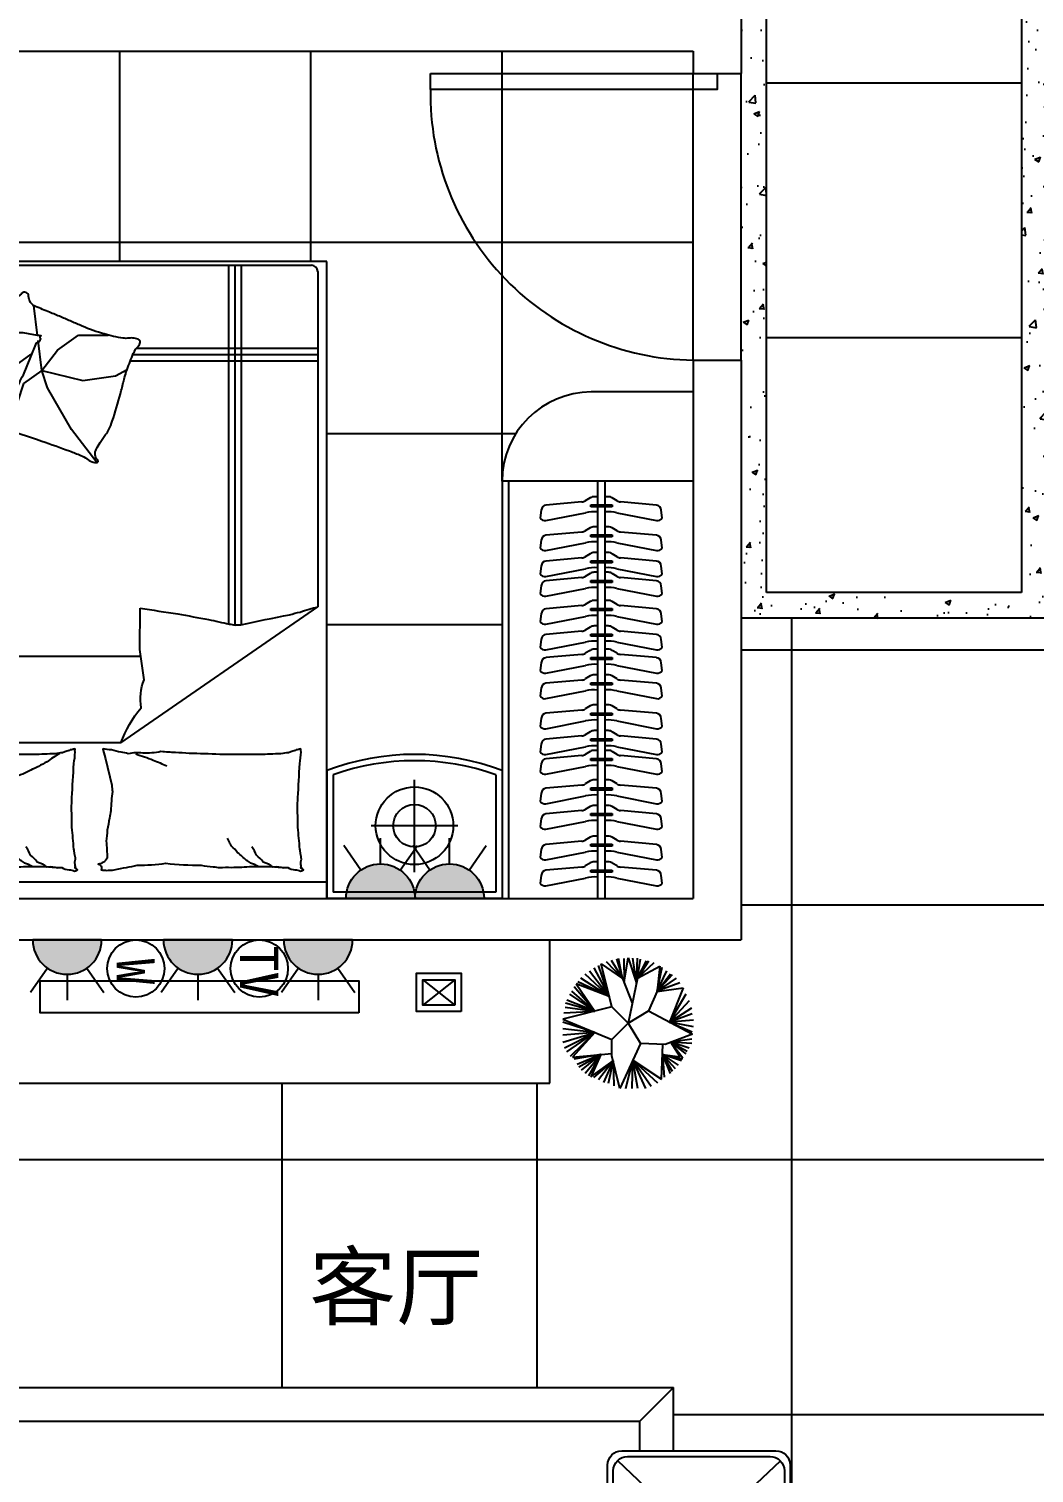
# Model space of a CAD drawing. Header units: millimetres. Extents: x 1149180 to 1411665549, y -85375798 to -28940.
# Drawn here: x 1154599 to 1157755, y -126989 to -122454 of the extents above; entities that cross this region are included whole.
import ezdxf

# ---------------------------------------------------------------- set-up
doc = ezdxf.new("R2010")
doc.units = ezdxf.units.MM
for name, color, linetype in [('4', 4, 'Continuous'), ('C', 4, 'Continuous'), ('CX', 3, 'Continuous'), ('DIME', 3, 'Continuous'), ('FL', 3, 'Continuous'), ('GSHTK', 7, 'Continuous'), ('LAYER7', 7, 'Continuous'), ('地板', 8, 'Continuous'), ('墙线', 7, 'Continuous'), ('私', 5, 'Continuous')]:
    doc.layers.add(name, color=color, linetype=linetype)
doc.styles.add('DIM', font='txt')
doc.styles.get("Standard").update_dxf_attribs({"font": 'txt', "bigfont": 'gbcbig.shx'})
doc.styles.add('样式 1', font='SIMFANG.TTF')

# ---------------------------------------------------------------- blocks, each defined once
blk = doc.blocks.new('grgrhhh')
at = {"ltscale": 20}
blk.add_hatch(color=22, dxfattribs=at).paths.add_polyline_path([(151041.2, -8961.1, 1), (150824.7, -8961.1)])
at = {"color": 22, "ltscale": 20}
for p, q in [((150871, -8872.4), (150817.4, -8795.5)), ((150932.9, -8852.9), (150932.9, -8771.5)), ((150994.9, -8872.4), (151048.4, -8795.5)), ((150824.7, -8961.1), (151041.2, -8961.1))]:
    blk.add_line(p, q, dxfattribs=at)
blk.add_arc((150932.9, -8961.1), 108.2, 0, 180, dxfattribs=at)
blk = doc.blocks.new('S_462')
for p, q in [((-671, 1430), (-216, 777)), ((-578, 1486), (-216, 777)), ((-443, 1524), (-216, 777)), ((95, 1521), (-381, 381)), ((-216, 777), (-280, 1524)), ((-216, 777), (-134, 1524)), ((-216, 777), (24, 1524)), ((381, 381), (95, 1521)), ((240, 1499), (282, 777)), ((374, 1474), (282, 777)), ((474, 1461), (282, 777)), ((282, 777), (538, 1430)), ((282, 777), (678, 1361)), ((-1098, 1086), (-735, 634)), ((-1022, 1148), (-735, 634)), ((-735, 634), (-969, 1192)), ((-735, 634), (-841, 1267)), ((-796, 1299), (-712, 381)), ((-216, 777), (-796, 1299)), ((-771, 1342), (-216, 777)), ((282, 777), (748, 1311)), ((282, 777), (848, 1261)), ((918, 1216), (282, 777)), ((620, 441), (918, 1216)), ((620, 441), (964, 1174)), ((620, 441), (1052, 1105)), ((-882, 351), (-1325, 692)), ((-882, 351), (-1267, 810)), ((-1251, 870), (-882, 351)), ((-735, 634), (-1251, 870)), ((-1232, 917), (-735, 634)), ((-1168, 1004), (-735, 634)), ((1151, 1011), (620, 441)), ((1221, 904), (620, 441)), ((1292, 798), (620, 441)), ((620, 441), (1350, 692)), ((-1524, 190), (-762, 381)), ((-882, 351), (-1460, 335)), ((-882, 351), (-1407, 466)), ((-882, 351), (-1384, 573)), ((-762, 381), (-381, 381)), ((-381, 381), (0, 0)), ((0, 0), (381, 381)), ((381, 381), (1386, 633)), ((1386, 633), (1040, 135)), ((1438, 516), (1040, 135)), ((1473, 397), (1040, 135)), ((-476, -286), (-1524, 190)), ((-1524, 53), (-862, -111)), ((0, 0), (-476, -286)), ((0, 0), (286, -476)), ((1040, 135), (467, -97)), ((955, 92), (1524, -3)), ((1514, 97), (970, 91)), ((1502, 272), (1040, 135)), ((1040, 135), (1514, 222)), ((-1524, -91), (-862, -111)), ((-1524, -416), (-862, -111)), ((-1524, -228), (-862, -111)), ((-1477, -541), (-862, -111)), ((-1401, -692), (-862, -111)), ((-862, -111), (-1308, -783)), ((-496, -867), (-476, -286)), ((1052, -216), (2, -3)), ((1524, -3), (934, -192)), ((934, -192), (1519, -110)), ((934, -192), (1519, -222)), ((1408, -604), (1052, -216)), ((1449, -473), (1052, -216)), ((1052, -216), (1455, -429)), ((1052, -216), (1496, -291)), ((1052, -216), (1334, -737)), ((286, -476), (-255, -1503)), ((748, -679), (286, -476)), ((738, -675), (822, -1283)), ((-1308, -783), (-494, -811)), ((-729, -803), (-1261, -842)), ((-729, -803), (-1179, -980)), ((-1127, -1036), (-729, -803)), ((-1063, -1105), (-729, -803)), ((-981, -1180), (-729, -803)), ((-876, -1249), (-729, -803)), ((-729, -803), (-829, -1267)), ((-447, -996), (-806, -1274)), ((-729, -803), (-788, -1217)), ((-788, -1217), (-447, -996)), ((-718, -1355), (-447, -996)), ((-447, -996), (-654, -1380)), ((-584, -1424), (-447, -996)), ((-255, -1503), (-496, -867)), ((-478, -1487), (-447, -996)), ((-373, -1487), (-447, -996)), ((26, -968), (-204, -1499)), ((-87, -1524), (26, -968)), ((26, -968), (357, -1487)), ((222, -1493), (26, -968)), ((26, -968), (532, -1437)), ((71, -1524), (26, -968)), ((26, -968), (684, -1355)), ((822, -1283), (26, -968)), ((1128, -1030), (748, -679)), ((748, -679), (1151, -986)), ((1052, -1124), (748, -679)), ((748, -679), (1221, -904)), ((941, -1205), (748, -679)), ((748, -679), (1309, -798)), ((1334, -737), (748, -679))]:
    blk.add_line(p, q)
at = {"style": 'DIM', "flags": 1}
for tag in ['XVALUE', 'YVALUE']:
    blk.add_attdef(tag, (0, 0), '', height=0.02, dxfattribs=at)
blk = doc.blocks.new('dgdrgrgr')
at = {"color": 130}
for p, q in [((21163.6, -14261.4), (21263.6, -14181.4)), ((21263.6, -14261.4), (21163.6, -14181.4))]:
    blk.add_line(p, q, dxfattribs=at)
for points in [[(21143.6, -14161.4), (21283.6, -14161.4), (21283.6, -14281.4), (21143.6, -14281.4)], [(21163.6, -14181.4), (21263.6, -14181.4), (21263.6, -14261.4), (21163.6, -14261.4)]]:
    blk.add_lwpolyline(points, close=True, dxfattribs=at)
blk = doc.blocks.new('5e5hdfh')
at = {"color": 2}
for p, q in [((508902.1, 41221.8), (507402.1, 41221.8)), ((507402.1, 41221.8), (507402.1, 39221.8)), ((508902.1, 39221.8), (508902.1, 41221.8)), ((507402.1, 39221.8), (508902.1, 39221.8))]:
    blk.add_line(p, q, dxfattribs=at)
at = {"color": 6}
for p, q in [((507428, 39730.3), (507428, 41189.6)), ((507448, 41209.6), (508853.7, 41209.6)), ((508873.7, 41189.6), (508873.7, 40137.7)), ((507492.4, 40859.9), (507489.1, 40866.4)), ((508255.6, 39710.3), (508873.7, 40137.7)), ((507448, 39982.9), (508317.4, 39982.9)), ((508255.6, 39710.3), (507448, 39710.3)), ((507402.1, 39274.2), (508902.1, 39274.2))]:
    blk.add_line(p, q, dxfattribs=at)
at = {"color": 252}
for p, q in [((507736.7, 41031.8), (507683.1, 41094.4)), ((507994, 40988.7), (507982.2, 41083.3)), ((507757.4, 40949.3), (507736.7, 41031.8)), ((507726.4, 40866.8), (507757.4, 40949.3)), ((508007.6, 40879.8), (507995.8, 40973.9)), ((508057, 40943), (508122.3, 40990.5)), ((508122.3, 40990.5), (508215.2, 40990.5)), ((507912.2, 40885.7), (507962.1, 40921.8)), ((507962.1, 40921.8), (507974.1, 40930.4)), ((508007.6, 40879.8), (508057, 40943)), ((507590.5, 40842.7), (507492.4, 40859.9)), ((507726.4, 40866.8), (507657.6, 40774)), ((507726.4, 40866.8), (507659.3, 40839.3)), ((507726.4, 40866.8), (507912.2, 40885.7)), ((507771.1, 40815.2), (507726.4, 40866.8)), ((508007.6, 40879.8), (507950.3, 40838.4)), ((508025.4, 40824.5), (508007.6, 40879.8)), ((508007.6, 40879.8), (508136.1, 40848.2)), ((508136.1, 40848.2), (508238.9, 40862.1)), ((508238.9, 40862.1), (508274.9, 40882.1)), ((507659.3, 40839.3), (507590.5, 40842.7)), ((507796.9, 40693.2), (507771.1, 40815.2)), ((507950.3, 40838.4), (507930.5, 40781.1)), ((508100.5, 40694.2), (508025.4, 40824.5)), ((507657.6, 40774), (507563, 40736.2)), ((507930.5, 40781.1), (507910.8, 40692.2)), ((507563, 40736.2), (507538.9, 40739.6)), ((507783.2, 40590.1), (507796.9, 40693.2)), ((508179.7, 40590.2), (508100.5, 40694.2))]:
    blk.add_line(p, q, dxfattribs=at)
at = {"color": 6}
blk.add_lwpolyline([(507460.3, 40804.9, 0.101392), (507441.6, 40781, -0.223768), (507435.8, 40768, -0.25558), (507438.5, 40763.2, -0.081563), (507453.8, 40756.9, -0.071805), (507470.8, 40755.5, 0.069985), (507488.3, 40754, 0.03546), (507546.7, 40736.6, 0.029432), (507613.6, 40706.6, 0.001554), (507645.8, 40689.7, -0.00152), (507678.6, 40672.5, -0.004735), (507712.6, 40655.2, 0.00382), (507754.9, 40633.8, 0.296001), (507774.2, 40599.9, -0.649774), (507794.9, 40589.3, -0.02319), (507799.8, 40593.5, 0.0288), (507803.7, 40596.9, 0.005727), (507810.7, 40602.2, -0.004358), (507819.9, 40609.1, -0.027528), (507838.2, 40624.6, -0.046214), (507847.6, 40635.3, -0.194121), (507851.7, 40651.7, 0.133719), (507854.7, 40675.6, 0.011505), (507873.3, 40718, 0.008882), (507899.6, 40771.8, 0.012426), (507936.8, 40840.2, -0.033612), (507949.4, 40866), (507972.4, 40922.3), (507990.2, 40965.8, 0.224341), (508004.7, 40979.1, -0.722772), (508004.9, 40987.9, -0.103513), (508001.2, 40988.4, 0.053465), (507993.9, 40988.7, 0.030109), (507970.9, 40993.3, -0.031436), (507948.8, 40997.7, -0.05324), (507933.6, 40998.2, 0.05518), (507919.1, 40998.6, 0.056271), (507893.7, 41005.2, 0.0108), (507768, 41056.6, 0.00456), (507683.1, 41094.4, 0.01125), (507649.2, 41110.8, 0.069394), (507631.3, 41123.4, -0.079756), (507615.5, 41134, -0.106399), (507601, 41137.2, -0.328642), (507596.7, 41134.1, -0.299547), (507598.6, 41127.5, 0.189917), (507603.4, 41118.3, 0.033518), (507603.8, 41107.9, 0.075627), (507603, 41103.4, 0.053489), (507599.4, 41095.8, 0.017838), (507585.6, 41074.8, 0.038394), (507566.6, 41051.9, -0.059529), (507555, 41036.6, -0.035943), (507542.5, 41011.4, -0.011245), (507510.3, 40927.2, -0.006203), (507497, 40888.6, 0.010783), (507489.1, 40866.4, 0.019485), (507483.7, 40853.5, 0.005062)], format="xyb", close=True, dxfattribs=at)
for points in [[(507866.1, 40702.2, -0.025626), (507877.7, 40699.4, -0.0108), (508007, 40657.8, -0.00456), (508094.5, 40626.6, -0.01125), (508129.6, 40612.8, -0.069394), (508148.4, 40601.7, 0.079756), (508165, 40592.3, 0.106399), (508179.7, 40590.2, 0.328642), (508183.7, 40593.6, 0.299547), (508181.3, 40600.1, -0.189917), (508175.8, 40608.9, -0.033518), (508174.7, 40619.2, -0.075627), (508175.1, 40623.8, -0.053489), (508178.1, 40631.6, -0.017838), (508190.2, 40653.6, -0.038394), (508207.4, 40677.9, 0.059529), (508217.8, 40694, 0.035943), (508228.4, 40720.2, 0.011245), (508254.1, 40806.5, 0.006203), (508264.3, 40846.1, -0.010783), (508270.5, 40868.8, -0.019485), (508274.9, 40882.1, -0.005062), (508294.5, 40932.3, -0.101392), (508311.3, 40957.6, 0.223768), (508316.1, 40971, 0.25558), (508313, 40975.6, 0.081563), (508297.3, 40980.7, 0.071805), (508280.2, 40980.8, -0.069985), (508262.7, 40980.9, -0.03546), (508203.1, 40993.9, -0.029432), (508134.1, 41018.6, -0.001554), (508100.8, 41033, 0.00152), (508066.7, 41047.6, 0.004735), (508031.4, 41062.3, -0.00382), (507987.7, 41080.3, -0.296001), (507965.8, 41112.7, 0.649774), (507944.3, 41121.7, 0.02319), (507939.8, 41117.1, -0.0288), (507936.2, 41113.4, -0.005727), (507929.6, 41107.6, 0.004358), (507920.9, 41100, 0.027528), (507903.9, 41083.1, 0.046214), (507895.4, 41071.7, 0.194121), (507892.6, 41055, -0.133719), (507891.4, 41031, -0.005779), (507883.9, 41009, -0.008882)], [(508255.6, 39710.3, -0.085272), (508318.9, 39820.4, -0.124044), (508328.1, 39908), (508314.5, 40003.4), (508316.2, 40133.5)], [(508316.2, 40133.5, 0.007867), (508433.9, 40115.7, 0.009508), (508530.6, 40097.7, 0.006616), (508595.6, 40083.3, -0.023828), (508613.8, 40080, -0.080713), (508632.4, 40080.5, -0.009591), (508785.1, 40112.4, -0.013133), (508818.5, 40121, -0.007859), (508873.7, 40137.7)], [(507503.1, 39348.6, -0.263368), (507475.2, 39329.8, -0.494818), (507484.3, 39311.1, -0.049225), (507502, 39309.3, -0.036831), (507525.7, 39311.1, -0.031893), (507563.6, 39319.2, 0.035782), (507597.5, 39326.2, 0.032941), (507687.2, 39332.1, 0.026564), (507798.4, 39326.2, 0.017905), (507835.9, 39320.8, -0.033397), (507856.2, 39318.6, -0.03204), (507893.2, 39319.3, 0.018442), (507957.6, 39322.3, 0.010837), (508022.3, 39321.6, 0.014624), (508070.2, 39318.6, 0.111249), (508092.8, 39311.3, -0.153708), (508109.7, 39307.3, -0.076444), (508117.1, 39309, -0.215512), (508119.1, 39311.1, -0.585858), (508116.4, 39314.1, 0.363489), (508111.5, 39316.7, 0.191716), (508111.5, 39328.2, -0.129675), (508113.4, 39344.8, -0.01735), (508110.4, 39361.6, 0.019326), (508107.8, 39376.7, 0.018818), (508101.2, 39445.1, 0.021828), (508100.3, 39504.3, 0.006204), (508101.7, 39538.2, 0.001963), (508107.8, 39645.1, 0.028341), (508112.1, 39681.2, -0.117014), (508111.5, 39690.1, -0.36606), (508110.1, 39691.1, -0.03973), (508096.5, 39688.2, -0.048309), (508082.8, 39682.8, 0.062981), (508072.1, 39678.9, 0.04058), (508048.7, 39675.5, 0.014345), (507982, 39673.2, 0.005484), (507856.5, 39674, 0.007153), (507760.4, 39677, 0.008762), (507717.8, 39679.7, -0.008153), (507672.1, 39682.6, -0.06251), (507615, 39678.2, 0.078669), (507569.4, 39676.2, 0.047825), (507547, 39680.9, -0.034494), (507516.3, 39688.2, -0.023571), (507490.9, 39691.3, -0.510228), (507490, 39690.1), (507497.5, 39660.1), (507518.1, 39577.5, 0.073041), (507520.1, 39557.9, 0.023305), (507514.4, 39496.8, 0.018299), (507510.3, 39474, -0.01097), (507503, 39436, -0.042281), (507500.1, 39401.7, -0.027201), (507503, 39348.3)], [(508212.4, 39348.6, -0.263368), (508184.4, 39329.8, -0.494818), (508193.6, 39311.1, -0.049225), (508211.2, 39309.3, -0.036831), (508234.9, 39311.1, -0.031893), (508272.9, 39319.2, 0.035782), (508306.8, 39326.2, 0.032941), (508396.4, 39332.1, 0.026564), (508507.7, 39326.2, 0.017905), (508545.2, 39320.8, -0.033397), (508565.4, 39318.6, -0.03204), (508602.5, 39319.3, 0.018442), (508666.8, 39322.3, 0.010837), (508731.6, 39321.6, 0.014624), (508779.5, 39318.6, 0.111249), (508802, 39311.3, -0.153708), (508818.9, 39307.3, -0.076444), (508826.3, 39309, -0.215512), (508828.3, 39311.1, -0.585858), (508825.6, 39314.1, 0.363489), (508820.8, 39316.7, 0.191716), (508820.7, 39328.2, -0.129675), (508822.7, 39344.8, -0.01735), (508819.7, 39361.6, 0.019326), (508817, 39376.7, 0.018818), (508810.4, 39445.1, 0.021828), (508809.5, 39504.3, 0.006204), (508810.9, 39538.2, 0.001963), (508817, 39645.1, 0.028341), (508821.3, 39681.2, -0.117014), (508820.8, 39690.1, -0.36606), (508819.4, 39691.1, -0.03973), (508805.8, 39688.2, -0.048309), (508792, 39682.8, 0.062981), (508781.3, 39678.9, 0.04058), (508757.9, 39675.5, 0.014345), (508691.2, 39673.2, 0.005484), (508565.8, 39674, 0.007153), (508469.6, 39677, 0.008762), (508427.1, 39679.7, -0.008153), (508381.4, 39682.6, -0.06251), (508324.2, 39678.2, 0.078669), (508278.6, 39676.2, 0.047825), (508256.3, 39680.9, -0.034494), (508225.5, 39688.2, -0.023571), (508200.2, 39691.3, -0.510228), (508199.2, 39690.1), (508206.7, 39660.1), (508227.4, 39577.5, 0.073041), (508229.3, 39557.9, 0.023305), (508223.6, 39496.8, 0.018299), (508219.6, 39474, -0.01097), (508212.2, 39436, -0.042281), (508209.3, 39401.7, -0.027201), (508212.2, 39348.3)]]:
    blk.add_lwpolyline(points, format="xyb", dxfattribs=at)
at = {"color": 4}
for points in [[(508062.7, 39677, 0.016108), (508023.8, 39650.8, 0.024599), (507997, 39635.7, 0.009477), (507948, 39612.4, 0.015937), (507918.1, 39600, 0.072521), (507901.8, 39596.5, 0.033339), (507865.5, 39596.3)], [(507593.5, 39675.5, 0.009729), (507620.8, 39666.4, 0.009729), (507647.7, 39656.3, 0.007971), (507669.5, 39647.3, 0.007971), (507690.9, 39637.6)], [(508302.7, 39675.5, 0.009729), (508330, 39666.4, 0.009729), (508356.9, 39656.3, 0.007971), (508378.7, 39647.3, 0.007971), (508400.1, 39637.6)], [(507501.5, 39364.6, -0.05369), (507515.7, 39377.6, -0.070312), (507523.8, 39389.9, -0.015448), (507527.5, 39398.4, -0.013244), (507531.3, 39408.6, -0.082127), (507534.3, 39426.7, -0.064164), (507531.3, 39449.9)], [(507502.9, 39348.6, -0.077379), (507537.7, 39373.9, -0.077379), (507563.2, 39408.6, -0.047525), (507573.1, 39433.3, -0.047525), (507578.2, 39459.3)], [(507977, 39322.4, 0.027842), (507953.2, 39333, 0.048685), (507940.7, 39341.1, 0.023666), (507912.7, 39365.4, 0.031223), (507893.7, 39386.1, 0.046801), (507888.6, 39393.8, 0.023191), (507880.6, 39410.5)], [(508686.2, 39322.4, 0.027842), (508662.4, 39333, 0.048685), (508649.9, 39341.1, 0.023666), (508622, 39365.4, 0.031223), (508602.9, 39386.1, 0.046801), (508597.8, 39393.8, 0.023191), (508589.8, 39410.5)], [(508059, 39316.7, 0.088153), (508024.4, 39320.2, 0.088153), (507993.2, 39335.4, 0.077547), (507971.6, 39357.1, 0.077547), (507957.6, 39384.2)], [(508768.2, 39316.7, 0.088153), (508733.7, 39320.2, 0.088153), (508702.5, 39335.4, 0.077547), (508680.8, 39357.1, 0.077547), (508666.8, 39384.2)]]:
    blk.add_lwpolyline(points, format="xyb", dxfattribs=at)
at = {"color": 6}
for centre, start, end in [((507448, 41189.6), 90, 180), ((508853.7, 41189.6), 0, 90), ((507448, 39962.9), 90, 180), ((507448, 39730.3), 180, 270)]:
    blk.add_arc(centre, 20, start, end, dxfattribs=at)
at = {"layer": '墙线', "color": 252}
for p, q in [((508593.2, 41209.6), (508593.2, 40080.6)), ((508613.2, 41209.6), (508613.2, 40080.6)), ((508633.2, 41209.6), (508633.2, 40080.6)), ((507518.8, 40948.5), (507428, 40948.5)), ((508873.7, 40948.5), (508303.5, 40948.5)), ((507510.8, 40928.5), (507428, 40928.5)), ((507504, 40908.5), (507428, 40908.5)), ((508873.7, 40908.5), (508285.1, 40908.5)), ((508873.7, 40928.5), (508293, 40928.5))]:
    blk.add_line(p, q, dxfattribs=at)
blk = doc.blocks.new('e55g')
at = {"color": 2}
for p, q in [((508902.1, 39623.2), (508902.1, 39221.8)), ((509452.1, 39623.2), (509452.1, 39221.8))]:
    blk.add_line(p, q, dxfattribs=at)
at = {"color": 6}
for p, q in [((508922.1, 39610.3, 685.7), (508922.1, 39241.8, 685.7)), ((509432.1, 39610.3), (509432.1, 39241.8)), ((509432.1, 39241.8), (508922.1, 39241.8))]:
    blk.add_line(p, q, dxfattribs=at)
at = {"color": 4}
for p, q in [((509177.1, 39304.4), (509177.1, 39594.4)), ((509313.4, 39449.9), (509040.9, 39449.9))]:
    blk.add_line(p, q, dxfattribs=at)
blk.add_line((509452.1, 39221.8), (508902.1, 39221.8))
for radius in [121.9, 66.6]:
    blk.add_circle((509177.1, 39449.9), radius, dxfattribs=at)
at = {"color": 2}
blk.add_arc((509177.1, 38905.1), 768.9, 69.0446, 110.9554, dxfattribs=at)
at = {"color": 6}
blk.add_arc((509177.1, 38889.7), 764.3, 70.5108, 109.4892, dxfattribs=at)
blk = doc.blocks.new('er5yry5')
at = {"color": 2, "ltscale": 120}
for p, q in [((616987.3, 11647), (616511.9, 11647)), ((616467.6, 11602.8), (616467.6, 11156.7)), ((617031.5, 11156.7), (617031.5, 11602.8)), ((616511.9, 11112.5), (616987.3, 11112.5)), ((616987.3, 10848.5), (616511.9, 10848.5)), ((616467.6, 10804.3), (616467.6, 10358.2)), ((617031.5, 10358.2), (617031.5, 10804.3)), ((616511.9, 10314), (616987.3, 10314))]:
    blk.add_line(p, q, dxfattribs=at)
at = {"color": 8}
for p, q in [((616498.3, 11616.4), (617001.9, 11144.2)), ((616498.3, 11143.1), (617000.9, 11616.4)), ((616498.3, 10817.8), (617001.9, 10345.6)), ((616498.3, 10344.6), (617000.9, 10817.8))]:
    blk.add_line(p, q, dxfattribs=at)
at = {"color": 2, "ltscale": 120}
for centre, start, end in [((616511.9, 11602.8), 90, 180), ((616987.3, 11602.8), 0, 90), ((616511.9, 11156.7), 180, 270), ((616987.3, 11156.7), 270, 0), ((616511.9, 10804.3), 90, 180), ((616987.3, 10804.3), 0, 90), ((616511.9, 10358.2), 180, 270), ((616987.3, 10358.2), 270, 0)]:
    blk.add_arc(centre, 44.2, start, end, dxfattribs=at)
at = {"layer": '4', "ltscale": 120}
for p, q in [((613355.8, 11880.7), (613355.8, 12439.3)), ((613355.8, 12439.3), (613914.4, 12439.3)), ((613637.5, 11877), (613637.5, 12441.6)), ((613914.4, 12439.3), (613914.4, 11880.7)), ((616721.4, 11879.7), (616721.4, 12444.4)), ((613918.4, 12163.4), (613345.4, 12163.4)), ((617002.9, 12165.8), (616429.9, 12165.8)), ((614029.2, 12095.8), (613948.6, 12095.8)), ((616549, 12095.8), (616328.2, 12095.8)), ((616567.1, 12061.7), (616567.1, 11647)), ((613914.4, 11880.7), (613355.8, 11880.7)), ((613790.2, 11846.5), (613790.2, 11650.3)), ((614463, 10827.1), (614463, 11441.7)), ((614463, 11441.7), (615869.8, 11441.7)), ((615869.8, 11441.7), (615869.8, 10827.1)), ((615083.2, 11017.1), (614706.6, 11394.2)), ((615593.5, 11011.2), (615216.9, 11388.4)), ((614901, 10944.1), (614524.4, 11321.2)), ((615775.7, 10950.4), (615399.1, 11327.5)), ((615593.5, 10877.4), (615216.9, 11254.6)), ((615131.8, 10846.7), (614755.2, 11223.9)), ((616567.1, 11112.5), (616567.1, 10848.5)), ((615869.8, 10827.1), (614463, 10827.1)), ((613790.2, 10605.3), (613790.2, 10222.8)), ((616567.1, 10314), (616567.1, 10222.8)), ((613790.2, 10222.8), (616567.1, 10222.8))]:
    blk.add_line(p, q, dxfattribs=at)
at = {"layer": '4'}
for p, q in [((614004.4, 12199.5), (613948.6, 12143.7)), ((613968.6, 12199.5), (613948.6, 12179.5)), ((614029.2, 12115.5), (613948.6, 12196.1)), ((614029.2, 12188.5), (613948.6, 12108)), ((616365.2, 12199.5), (616328.2, 12162.4)), ((616329.5, 12199.5), (616328.2, 12198.2)), ((616401, 12199.5), (616335.6, 12134.1)), ((616408.7, 12168.4), (616377.6, 12199.5)), ((614013.1, 12095.8), (613948.6, 12160.3)), ((614029.2, 12152.7), (613972.2, 12095.8)), ((614029.2, 12151.3), (614010.5, 12169.9)), ((616374, 12095.8), (616328.2, 12141.6)), ((613977.4, 12095.8), (613948.6, 12124.5)), ((616338.2, 12095.8), (616328.2, 12105.8)), ((616371.4, 12098.4), (616368.8, 12095.8)), ((616408.7, 12096.8), (616389.3, 12116.2)), ((616408.7, 12099.9), (616404.6, 12095.8)), ((613758.7, 11846.5), (613685.7, 11773.5)), ((613723, 11846.5), (613685.7, 11809.3)), ((613687.2, 11846.5), (613685.7, 11845.1)), ((613790.2, 11746.4), (613690, 11846.5)), ((613790.2, 11842.2), (613706.5, 11758.5)), ((613790.2, 11710.6), (613685.7, 11815.1)), ((613790.2, 11674.8), (613685.7, 11779.3)), ((613790.2, 11782.1), (613778, 11794.3)), ((613706.5, 11722.8), (613685.7, 11743.5)), ((613790.2, 11734.9), (613705.5, 11650.3)), ((613742.3, 11722.8), (613685.7, 11666.2)), ((613790.2, 11699.2), (613741.3, 11650.3)), ((613707.4, 11650.3), (613685.7, 11672)), ((613790.2, 11663.4), (613777.1, 11650.3)), ((613733.7, 10605.3), (613685.7, 10557.3)), ((613697.9, 10605.3), (613685.7, 10593.1)), ((613790.2, 10494.4), (613685.7, 10598.9)), ((613790.2, 10530.2), (613715.1, 10605.3)), ((613769.4, 10605.3), (613742.3, 10578.1)), ((613790.2, 10565.9), (613750.8, 10605.3)), ((613760.1, 10488.7), (613685.7, 10563.1)), ((613778, 10542.3), (613685.7, 10450)), ((613790.2, 10518.7), (613685.7, 10414.2)), ((613688.6, 10488.7), (613685.7, 10485.8)), ((613790.2, 10483), (613685.7, 10378.5)), ((613790.2, 10351.3), (613685.7, 10455.8)), ((613790.2, 10387.1), (613724.4, 10452.9)), ((613790.2, 10447.2), (613760.1, 10417.1)), ((613790.2, 10315.5), (613685.7, 10420)), ((613742.3, 10327.7), (613685.7, 10384.3)), ((613790.2, 10375.6), (613685.7, 10271.1)), ((613790.2, 10339.9), (613685.7, 10235.4)), ((613706.5, 10327.7), (613685.7, 10306.9)), ((613765, 10197.6), (613685.7, 10276.9)), ((613790.2, 10304.1), (613688.6, 10202.5)), ((613782.9, 10215.5), (613706.5, 10291.9)), ((613790.2, 10268.3), (613778, 10256.2)), ((613747.1, 10179.8), (613685.7, 10241.2)), ((613724.4, 10166.7), (613685.7, 10205.4)), ((613724.4, 10166.7), (613685.7, 10128.1)), ((613693.5, 10126.1), (613688.6, 10131))]:
    blk.add_line(p, q, dxfattribs=at)
at = {"layer": '4', "ltscale": 120}
for centre, radius in [((613634.2, 12165.8), 151.9), ((616721.4, 12165.8), 151.9), ((613634.2, 12165.8), 62.7), ((616721.4, 12165.8), 62.7)]:
    blk.add_circle(centre, radius, dxfattribs=at)
at = {"layer": 'FL', "ltscale": 120}
for p, q in [((614029.2, 12199.5), (613948.6, 12199.5)), ((616538.4, 12199.5), (616328.2, 12199.5)), ((616671.6, 11986.5), (616671.6, 11647)), ((613685.7, 11846.5), (613685.7, 11650.3)), ((616671.6, 11112.5), (616671.6, 10848.5)), ((613685.7, 10605.3), (613685.7, 10118.3)), ((616671.6, 10314), (616671.6, 10118.3)), ((613790.2, 10222.8), (613685.7, 10118.3)), ((616567.1, 10222.8), (616671.6, 10118.3)), ((613685.7, 10118.3), (616671.6, 10118.3))]:
    blk.add_line(p, q, dxfattribs=at)
at = {"layer": '地板', "color": 4}
for p, q in [((616969.6, 11629.3), (616529.6, 11629.3)), ((616485.3, 11585.1), (616485.3, 11174.4)), ((617013.8, 11174.4), (617013.8, 11585.1)), ((616529.6, 11130.2), (616969.6, 11130.2)), ((616969.6, 10830.8), (616529.6, 10830.8)), ((616485.3, 10786.6), (616485.3, 10375.9)), ((617013.8, 10375.9), (617013.8, 10786.6)), ((616529.6, 10331.7), (616969.6, 10331.7))]:
    blk.add_line(p, q, dxfattribs=at)
for centre, start, end in [((616529.6, 11585.1), 90, 180), ((616969.6, 11585.1), 0, 90), ((616529.6, 11174.4), 180, 270), ((616969.6, 11174.4), 270, 0), ((616529.6, 10786.6), 90, 180), ((616969.6, 10786.6), 0, 90), ((616529.6, 10375.9), 180, 270), ((616969.6, 10375.9), 270, 0)]:
    blk.add_arc(centre, 44.2, start, end, dxfattribs=at)
at = {"layer": '私', "ltscale": 120}
for p, q in [((614081.4, 12563), (616275.9, 12563)), ((614029.2, 11883.7), (614029.2, 12510.7)), ((616328.2, 12510.7), (616328.2, 11883.7)), ((613321.6, 11846.5), (613321.6, 12473.5)), ((613321.6, 12473.5), (613948.6, 12473.5)), ((613948.6, 12473.5), (613948.6, 11846.5)), ((616119.2, 12464.3), (614238.2, 12464.3)), ((614238.2, 12464.3), (614238.2, 11883.7)), ((614865.2, 12464.3), (614238.2, 12464.3)), ((614238.2, 12464.3), (614238.2, 11779.2)), ((616119.2, 12464.3), (614238.2, 12464.3)), ((614238.2, 12464.3), (614238.2, 12406.2)), ((615492.2, 12464.3), (614865.2, 12464.3)), ((614865.2, 12464.3), (614865.2, 11779.2)), ((614865.2, 11779.2), (614865.2, 12464.3)), ((616119.2, 12464.3), (615492.2, 12464.3)), ((615492.2, 12464.3), (615492.2, 11779.2)), ((615492.2, 11779.2), (615492.2, 12464.3)), ((616119.2, 11883.7), (616119.2, 12464.3)), ((616119.2, 11779.2), (616119.2, 12464.3)), ((616119.2, 12406.2), (616119.2, 12464.3)), ((614290.4, 12354), (616066.9, 12354)), ((613948.6, 11846.5), (613321.6, 11846.5)), ((614185.9, 11831.5), (614081.4, 11831.5)), ((616275.9, 11831.5), (616171.4, 11831.5)), ((614290.4, 11727), (614812.9, 11727)), ((614917.4, 11727), (615439.9, 11727)), ((615544.4, 11727), (616066.9, 11727)), ((613346.1, 11650.3), (613973.1, 11650.3)), ((613293.8, 10657.5), (613293.8, 11598)), ((614025.3, 11598), (614025.3, 11493.5)), ((613973.1, 11441.3), (613392.5, 11441.3)), ((613392.5, 11441.3), (613392.5, 10814.3)), ((614077.6, 11441.3), (613392.5, 11441.3)), ((613392.5, 11441.3), (613392.5, 10814.3)), ((613450.6, 11441.3), (613392.5, 11441.3)), ((613392.5, 11441.3), (613392.5, 10814.3)), ((613502.8, 10866.5), (613502.8, 11389)), ((614129.8, 10866.5), (614129.8, 11389)), ((613392.5, 10814.3), (613973.1, 10814.3)), ((613392.5, 10814.3), (614077.6, 10814.3)), ((613392.5, 10814.3), (613450.6, 10814.3)), ((614025.3, 10762), (614025.3, 10657.5)), ((613973.1, 10605.3), (613346.1, 10605.3))]:
    blk.add_line(p, q, dxfattribs=at)
at = {"layer": '私'}
for p, q in [((614428.8, 10792.9), (614428.8, 11475.9)), ((614428.8, 11475.9), (615904, 11475.9)), ((615904, 11475.9), (615904, 10792.9)), ((615904, 10792.9), (614428.8, 10792.9))]:
    blk.add_line(p, q, dxfattribs=at)
at = {"layer": '私', "ltscale": 120}
for centre in [(613634.2, 12165.8), (616721.4, 12165.8)]:
    blk.add_circle(centre, 186.1, dxfattribs=at)
for centre, start, end in [((614081.4, 12510.7), 90, 180), ((616275.9, 12510.7), 0, 90), ((614290.4, 12406.2), 180, 270), ((616066.9, 12406.2), 270, 0), ((614081.4, 11883.7), 180, 270), ((614185.9, 11883.7), 270, 0), ((616171.4, 11883.7), 180, 270), ((616275.9, 11883.7), 270, 0), ((614290.4, 11779.2), 180, 270), ((614290.4, 11779.2), 180, 270), ((614812.9, 11779.2), 270, 0), ((614917.4, 11779.2), 180, 270), ((614917.4, 11779.2), 180, 270), ((615439.9, 11779.2), 270, 0), ((615544.4, 11779.2), 180, 270), ((615544.4, 11779.2), 180, 270), ((616066.9, 11779.2), 270, 0), ((613346.1, 11598), 90, 180), ((613973.1, 11598), 0, 90), ((613973.1, 11493.5), 270, 0), ((613450.6, 11389), 0, 90), ((614077.6, 11389), 0, 90), ((613450.6, 10866.5), 270, 0), ((614077.6, 10866.5), 270, 0), ((614077.6, 10866.5), 270, 0), ((613973.1, 10762), 0, 90), ((613346.1, 10657.5), 180, 270), ((613973.1, 10657.5), 270, 0)]:
    blk.add_arc(centre, 52.2, start, end, dxfattribs=at)

msp = doc.modelspace()

# ---------------------------------------------------------------- hatches: boundary and pattern name
h = msp.add_hatch()
h.set_pattern_fill('AR-CONC', color=8, style=0)
h.set_pattern_definition([(50, (646632.55, -164406.05), (182.18467, -15.939086), [19.05, -209.55]), (355, (646632.55, -164406.05), (-35.242826, 191.05664), [15.24, -167.64]), (100.451, (646647.74, -164407.38), (146.9425, 175.11669), [16.19, -178.09]), (46.1842, (646632.55, -164355.25), (271.07904, -42.04233), [28.575, -314.325]), (96.6356, (646655.14, -164358.75), (237.40423, 247.42556), [24.285, -267.135]), (351.184, (646632.55, -164355.25), (237.4046, 247.42512), [22.86, -251.46]), (21, (646657.95, -164367.95), (151.61488, -102.26552), [19.05, -209.55]), (326, (646657.95, -164367.95), (61.80203, 184.187966), [15.24, -167.64]), (71.4514, (646670.59, -164376.47), (213.41649, 81.92286), [16.19, -178.09]), (37.5, (646632.554, -164406.05), (3.088603, 84.555039), [0, -165.608, 0, -170.18, 0, -168.275]), (7.5, (646632.55, -164406.05), (66.819663, 100.180575), [0, -97.028, 0, -161.798, 0, -64.135]), (327.5, (646575.91, -164406.05), (135.590595, -5.728744), [0, -63.5, 0, -198.12, 0, -262.89]), (317.5, (646550.51, -164406.05), (148.129181, 25.42649), [0, -82.55, 0, -131.572, 0, -186.69])])
h.paths.add_polyline_path([(1157794.7, -121324.3), (1155934.7, -121324.3), (1155934.7, -121384.3), (1155934.7, -122294.3), (1155934.7, -122384.3), (1156834.7, -122384.3), (1156834.7, -122594.3), (1156834.7, -123494.3), (1156834.7, -124304.3), (1157794.7, -124304.3), (1157794.7, -122354.3), (1157794.7, -121444.3)])
h.paths.add_polyline_path([(1157714.7, -121404.3), (1157714.7, -124224.3), (1156914.7, -124224.3), (1156914.7, -122304.3), (1156014.7, -122304.3), (1156014.7, -121404.3)], flags=16)

# ---------------------------------------------------------------- linework, layer by layer
at = {"color": 8}
for p, q in [((1156914.7, -124224.3), (1156914.7, -121404.3)), ((1157714.7, -121404.3), (1157714.7, -124224.3)), ((1156834.7, -122383.5), (1156834.7, -122594.3)), ((1152234.7, -122524.3), (1156684.7, -122524.3)), ((1154884.7, -123184.3), (1154884.7, -122524.3)), ((1155484.7, -123184.3), (1155484.7, -122524.3)), ((1156084.7, -123874.3), (1156084.7, -122524.3)), ((1156684.7, -122524.3), (1156684.7, -122594.3)), ((1156684.7, -122594.3), (1156834.7, -122594.3)), ((1156684.7, -123494.3), (1156684.7, -122594.3)), ((1156834.7, -123494.3), (1156834.7, -122594.3)), ((1157714.7, -122624.3), (1156914.7, -122624.3)), ((1153034.7, -123124.3), (1156684.7, -123124.3)), ((1157714.7, -123424.3), (1156914.7, -123424.3)), ((1156684.7, -123494.3), (1156684.7, -125184.3)), ((1156684.7, -123494.3), (1156834.7, -123494.3)), ((1156834.7, -123494.3), (1156834.7, -125314.3)), ((1156684.7, -123594.3), (1156364.7, -123594.3)), ((1155534.7, -123724.3), (1156128.3, -123724.3)), ((1156684.7, -123874.3), (1156084.7, -123874.3)), ((1156104.7, -123874.3), (1156104.7, -125184.3)), ((1156384.7, -125184.3), (1156384.7, -123874.3)), ((1156408.7, -125184.3), (1156408.7, -123874.3)), ((1156384.7, -124098.4), (1156384.7, -124092.7)), ((1156408.7, -124098.4), (1156408.7, -124092.7)), ((1157714.7, -124224.3), (1156914.7, -124224.3)), ((1155534.7, -124324.3), (1156084.7, -124324.3)), ((1157794.7, -124304.3), (1156834.7, -124304.3)), ((1156994.7, -129204.3), (1156994.7, -124304.3)), ((1156834.7, -124404.3), (1160894.7, -124404.3)), ((1156384.7, -124657.5), (1156384.7, -124651.8)), ((1156408.7, -124657.5), (1156408.7, -124651.8)), ((1156384.7, -125069.5), (1156384.7, -125063.8)), ((1156408.7, -125069.5), (1156408.7, -125063.8)), ((1153034.7, -125184.3), (1156684.7, -125184.3)), ((1156834.7, -125204.3), (1158896.7, -125204.3)), ((1153034.7, -125314.3), (1156834.7, -125314.3)), ((1156234.7, -125764.3), (1156234.7, -125314.3)), ((1154034.7, -125764.3), (1156234.7, -125764.3)), ((1155394.7, -126719.6), (1155394.7, -125764.3)), ((1156194.7, -126719.6), (1156194.7, -125764.3)), ((1153034.7, -126004.3), (1158896.7, -126004.3)), ((1156623.1, -126804.3), (1160894.7, -126804.3))]:
    msp.add_line(p, q, dxfattribs=at)
at = {"color": 1}
msp.add_line((1156084.7, -123874.3), (1156084.7, -125184.3), dxfattribs=at)
at = {"color": 4}
for points in [[(1155859.7, -122594.3), (1156759.7, -122594.3), (1156759.7, -122644.3), (1155859.7, -122644.3)], [(1155634.7, -125543.4), (1154634.7, -125543.4), (1154634.7, -125443.4), (1155634.7, -125443.4)]]:
    msp.add_lwpolyline(points, close=True, dxfattribs=at)
msp.add_arc((1156695.9, -122658), 836.4, 179.0609, 269.2289, dxfattribs=at)
at = {"color": 8}
msp.add_arc((1156364.7, -123874.3), 280, 90, 180, dxfattribs=at)
at = {"layer": 'DIME', "color": 8}
for p, q in [((1156384.7, -123923), (1156373.6, -123923)), ((1156417.9, -123923), (1156408.7, -123923)), ((1156207.8, -123965.5), (1156204.4, -123989.6)), ((1156335.1, -123939.5), (1156222.5, -123949.6)), ((1156361, -123926.6), (1156345.8, -123936)), ((1156363.4, -123948.7), (1156430, -123948.7)), ((1156363.4, -123955.1), (1156363.4, -123948.7)), ((1156430, -123955.1), (1156363.4, -123955.1)), ((1156430, -123948.7), (1156430, -123955.1)), ((1156445.7, -123936), (1156430.6, -123926.6)), ((1156569.1, -123949.6), (1156456.4, -123939.5)), ((1156587.1, -123989.6), (1156583.8, -123965.5)), ((1156221.7, -123998), (1156346.6, -123973.8)), ((1156444.9, -123973.8), (1156569.8, -123998)), ((1156207.8, -124059.9), (1156204.4, -124083.9)), ((1156335.1, -124033.9), (1156222.5, -124043.9)), ((1156361, -124021), (1156345.8, -124030.4)), ((1156363.4, -124043.1), (1156430, -124043.1)), ((1156363.4, -124049.4), (1156363.4, -124043.1)), ((1156430, -124049.4), (1156363.4, -124049.4)), ((1156384.7, -124017.4), (1156373.6, -124017.4)), ((1156417.9, -124017.4), (1156408.7, -124017.4)), ((1156430, -124043.1), (1156430, -124049.4)), ((1156445.7, -124030.4), (1156430.6, -124021)), ((1156569.1, -124043.9), (1156456.4, -124033.9)), ((1156587.1, -124083.9), (1156583.8, -124059.9)), ((1156221.7, -124092.4), (1156346.6, -124068.1)), ((1156361, -124102), (1156345.8, -124111.4)), ((1156384.7, -124098.4), (1156373.6, -124098.4)), ((1156417.9, -124098.4), (1156408.7, -124098.4)), ((1156445.7, -124111.4), (1156430.6, -124102)), ((1156444.9, -124068.1), (1156569.8, -124092.4)), ((1156207.8, -124140.9), (1156204.4, -124164.9)), ((1156221.7, -124173.4), (1156346.6, -124149.1)), ((1156335.1, -124114.9), (1156222.5, -124125)), ((1156363.4, -124124.1), (1156430, -124124.1)), ((1156363.4, -124130.5), (1156363.4, -124124.1)), ((1156430, -124130.5), (1156363.4, -124130.5)), ((1156430, -124124.1), (1156430, -124130.5)), ((1156444.9, -124149.1), (1156569.8, -124173.4)), ((1156569.1, -124125), (1156456.4, -124114.9)), ((1156587.1, -124164.9), (1156583.8, -124140.9)), ((1156335.1, -124176.8), (1156222.5, -124186.8)), ((1156361, -124163.9), (1156345.8, -124173.3)), ((1156363.4, -124192.4), (1156363.4, -124186)), ((1156363.4, -124186), (1156430, -124186)), ((1156430, -124192.4), (1156363.4, -124192.4)), ((1156384.7, -124160.3), (1156373.6, -124160.3)), ((1156417.9, -124160.3), (1156408.7, -124160.3)), ((1156430, -124186), (1156430, -124192.4)), ((1156445.7, -124173.3), (1156430.6, -124163.9)), ((1156569.1, -124186.8), (1156456.4, -124176.8)), ((1156207.8, -124202.8), (1156204.4, -124226.8)), ((1156221.7, -124235.3), (1156346.6, -124211)), ((1156444.9, -124211), (1156569.8, -124235.3)), ((1156587.1, -124226.8), (1156583.8, -124202.8)), ((1156335.1, -124264.9), (1156222.5, -124275)), ((1156361, -124252.1), (1156345.8, -124261.4)), ((1156363.4, -124274.1), (1156430, -124274.1)), ((1156363.4, -124280.5), (1156363.4, -124274.1)), ((1156430, -124280.5), (1156363.4, -124280.5)), ((1156384.7, -124248.5), (1156373.6, -124248.5)), ((1156417.9, -124248.5), (1156408.7, -124248.5)), ((1156430, -124274.1), (1156430, -124280.5)), ((1156445.7, -124261.4), (1156430.6, -124252.1)), ((1156569.1, -124275), (1156456.4, -124264.9)), ((1156207.8, -124291), (1156204.4, -124315)), ((1156221.7, -124323.4), (1156346.6, -124299.2)), ((1156361, -124332.3), (1156345.8, -124341.7)), ((1156384.7, -124328.8), (1156373.6, -124328.8)), ((1156417.9, -124328.8), (1156408.7, -124328.8)), ((1156445.7, -124341.7), (1156430.6, -124332.3)), ((1156444.9, -124299.2), (1156569.8, -124323.4)), ((1156587.1, -124315), (1156583.8, -124291)), ((1156207.8, -124371.3), (1156204.4, -124395.3)), ((1156335.1, -124345.2), (1156222.5, -124355.3)), ((1156363.4, -124354.4), (1156430, -124354.4)), ((1156363.4, -124360.8), (1156363.4, -124354.4)), ((1156430, -124360.8), (1156363.4, -124360.8)), ((1156430, -124354.4), (1156430, -124360.8)), ((1156569.1, -124355.3), (1156456.4, -124345.2)), ((1156587.1, -124395.3), (1156583.8, -124371.3)), ((1156221.7, -124403.7), (1156346.6, -124379.5)), ((1156335.1, -124418.3), (1156222.5, -124428.4)), ((1156361, -124405.5), (1156345.8, -124414.8)), ((1156384.7, -124401.9), (1156373.6, -124401.9)), ((1156417.9, -124401.9), (1156408.7, -124401.9)), ((1156445.7, -124414.8), (1156430.6, -124405.5)), ((1156444.9, -124379.5), (1156569.8, -124403.7)), ((1156569.1, -124428.4), (1156456.4, -124418.3)), ((1156207.8, -124444.4), (1156204.4, -124468.4)), ((1156221.7, -124476.8), (1156346.6, -124452.6)), ((1156363.4, -124427.5), (1156430, -124427.5)), ((1156363.4, -124433.9), (1156363.4, -124427.5)), ((1156430, -124433.9), (1156363.4, -124433.9)), ((1156430, -124427.5), (1156430, -124433.9)), ((1156444.9, -124452.6), (1156569.8, -124476.8)), ((1156587.1, -124468.4), (1156583.8, -124444.4)), ((1156335.1, -124498.6), (1156222.5, -124508.7)), ((1156361, -124485.7), (1156345.8, -124495.1)), ((1156363.4, -124507.8), (1156430, -124507.8)), ((1156363.4, -124514.2), (1156363.4, -124507.8)), ((1156384.7, -124482.1), (1156373.6, -124482.1)), ((1156417.9, -124482.1), (1156408.7, -124482.1)), ((1156430, -124507.8), (1156430, -124514.2)), ((1156445.7, -124495.1), (1156430.6, -124485.7)), ((1156569.1, -124508.7), (1156456.4, -124498.6)), ((1156207.8, -124524.6), (1156204.4, -124548.7)), ((1156221.7, -124557.1), (1156346.6, -124532.9)), ((1156430, -124514.2), (1156363.4, -124514.2)), ((1156444.9, -124532.9), (1156569.8, -124557.1)), ((1156587.1, -124548.7), (1156583.8, -124524.6)), ((1156335.1, -124593), (1156222.5, -124603)), ((1156361, -124580.1), (1156345.8, -124589.5)), ((1156363.4, -124602.2), (1156430, -124602.2)), ((1156363.4, -124608.6), (1156363.4, -124602.2)), ((1156384.7, -124576.5), (1156373.6, -124576.5)), ((1156417.9, -124576.5), (1156408.7, -124576.5)), ((1156430, -124602.2), (1156430, -124608.6)), ((1156445.7, -124589.5), (1156430.6, -124580.1)), ((1156569.1, -124603), (1156456.4, -124593)), ((1156207.8, -124619), (1156204.4, -124643)), ((1156221.7, -124651.5), (1156346.6, -124627.2)), ((1156430, -124608.6), (1156363.4, -124608.6)), ((1156444.9, -124627.2), (1156569.8, -124651.5)), ((1156587.1, -124643), (1156583.8, -124619)), ((1156335.1, -124674), (1156222.5, -124684.1)), ((1156361, -124661.1), (1156345.8, -124670.5)), ((1156363.4, -124683.2), (1156430, -124683.2)), ((1156363.4, -124689.6), (1156363.4, -124683.2)), ((1156430, -124689.6), (1156363.4, -124689.6)), ((1156384.7, -124657.5), (1156373.6, -124657.5)), ((1156417.9, -124657.5), (1156408.7, -124657.5)), ((1156430, -124683.2), (1156430, -124689.6)), ((1156445.7, -124670.5), (1156430.6, -124661.1)), ((1156569.1, -124684.1), (1156456.4, -124674)), ((1156207.8, -124700), (1156204.4, -124724)), ((1156221.7, -124732.5), (1156346.6, -124708.2)), ((1156335.1, -124735.9), (1156222.5, -124746)), ((1156361, -124723), (1156345.8, -124732.4)), ((1156384.7, -124719.4), (1156373.6, -124719.4)), ((1156417.9, -124719.4), (1156408.7, -124719.4)), ((1156445.7, -124732.4), (1156430.6, -124723)), ((1156444.9, -124708.2), (1156569.8, -124732.5)), ((1156569.1, -124746), (1156456.4, -124735.9)), ((1156587.1, -124724), (1156583.8, -124700)), ((1156207.8, -124761.9), (1156204.4, -124785.9)), ((1156221.7, -124794.4), (1156346.6, -124770.1)), ((1156363.4, -124745.1), (1156430, -124745.1)), ((1156363.4, -124751.5), (1156363.4, -124745.1)), ((1156430, -124751.5), (1156363.4, -124751.5)), ((1156430, -124745.1), (1156430, -124751.5)), ((1156444.9, -124770.1), (1156569.8, -124794.4)), ((1156587.1, -124785.9), (1156583.8, -124761.9)), ((1156335.1, -124828.4), (1156222.5, -124838.5)), ((1156361, -124815.6), (1156345.8, -124824.9)), ((1156384.7, -124812), (1156373.6, -124812)), ((1156417.9, -124812), (1156408.7, -124812)), ((1156445.7, -124824.9), (1156430.6, -124815.6)), ((1156569.1, -124838.5), (1156456.4, -124828.4)), ((1156207.8, -124854.5), (1156204.4, -124878.5)), ((1156221.7, -124886.9), (1156346.6, -124862.7)), ((1156363.4, -124837.6), (1156430, -124837.6)), ((1156363.4, -124844), (1156363.4, -124837.6)), ((1156430, -124844), (1156363.4, -124844)), ((1156430, -124837.6), (1156430, -124844)), ((1156444.9, -124862.7), (1156569.8, -124886.9)), ((1156587.1, -124878.5), (1156583.8, -124854.5)), ((1156335.1, -124908.7), (1156222.5, -124918.8)), ((1156361, -124895.8), (1156345.8, -124905.2)), ((1156363.4, -124917.9), (1156430, -124917.9)), ((1156363.4, -124924.3), (1156363.4, -124917.9)), ((1156384.7, -124892.2), (1156373.6, -124892.2)), ((1156417.9, -124892.2), (1156408.7, -124892.2)), ((1156430, -124917.9), (1156430, -124924.3)), ((1156445.7, -124905.2), (1156430.6, -124895.8)), ((1156569.1, -124918.8), (1156456.4, -124908.7)), ((1156207.8, -124934.7), (1156204.4, -124958.8)), ((1156221.7, -124967.2), (1156346.6, -124943)), ((1156430, -124924.3), (1156363.4, -124924.3)), ((1156444.9, -124943), (1156569.8, -124967.2)), ((1156587.1, -124958.8), (1156583.8, -124934.7)), ((1156335.1, -125005), (1156222.5, -125015.1)), ((1156361, -124992.1), (1156345.8, -125001.5)), ((1156384.7, -124988.5), (1156373.6, -124988.5)), ((1156417.9, -124988.5), (1156408.7, -124988.5)), ((1156445.7, -125001.5), (1156430.6, -124992.1)), ((1156569.1, -125015.1), (1156456.4, -125005)), ((1156207.8, -125031), (1156204.4, -125055)), ((1156221.7, -125063.5), (1156346.6, -125039.2)), ((1156363.4, -125014.2), (1156430, -125014.2)), ((1156363.4, -125020.6), (1156363.4, -125014.2)), ((1156430, -125020.6), (1156363.4, -125020.6)), ((1156430, -125014.2), (1156430, -125020.6)), ((1156444.9, -125039.2), (1156569.8, -125063.5)), ((1156587.1, -125055), (1156583.8, -125031)), ((1156335.1, -125086), (1156222.5, -125096.1)), ((1156361, -125073.1), (1156345.8, -125082.5)), ((1156363.4, -125095.2), (1156430, -125095.2)), ((1156363.4, -125101.6), (1156363.4, -125095.2)), ((1156430, -125101.6), (1156363.4, -125101.6)), ((1156384.7, -125069.5), (1156373.6, -125069.5)), ((1156417.9, -125069.5), (1156408.7, -125069.5)), ((1156430, -125095.2), (1156430, -125101.6)), ((1156445.7, -125082.5), (1156430.6, -125073.1)), ((1156569.1, -125096.1), (1156456.4, -125086)), ((1156207.8, -125112), (1156204.4, -125136.1)), ((1156221.7, -125144.5), (1156346.6, -125120.2)), ((1156444.9, -125120.2), (1156569.8, -125144.5)), ((1156587.1, -125136.1), (1156583.8, -125112))]:
    msp.add_line(p, q, dxfattribs=at)
for centre, radius, start, end in [((1156373.6, -123947), 24, 90, 121.7137), ((1156417.9, -123947), 24, 58.2863, 90), ((1156223.8, -123965.5), 16, 94.6237, 180), ((1156333.2, -123915.6), 24, 274.6237, 301.7137), ((1156458.3, -123915.6), 24, 238.2863, 265.3763), ((1156567.8, -123965.5), 16, 0, 85.3763), ((1156218.7, -123982.3), 16, 207.0567, 280.9889), ((1156374, -124085.2), 114.8, 84.6535, 103.8228), ((1156417.5, -124085.2), 114.8, 76.1772, 94.416), ((1156572.9, -123982.3), 16, 259.0111, 332.9433), ((1156223.8, -124059.9), 16, 94.6237, 180), ((1156333.2, -124009.9), 24, 274.6237, 301.7137), ((1156373.6, -124041.4), 24, 90, 121.7137), ((1156417.9, -124041.4), 24, 58.2863, 90), ((1156458.3, -124009.9), 24, 238.2863, 265.3763), ((1156567.8, -124059.9), 16, 0, 85.3763), ((1156218.7, -124076.6), 16, 207.0567, 280.9889), ((1156374, -124179.5), 114.8, 84.6535, 103.8228), ((1156373.6, -124122.4), 24, 90, 121.7137), ((1156417.5, -124179.5), 114.8, 76.1772, 94.416), ((1156417.9, -124122.4), 24, 58.2863, 90), ((1156572.9, -124076.6), 16, 259.0111, 332.9433), ((1156223.8, -124140.9), 16, 94.6237, 180), ((1156333.2, -124091), 24, 274.6237, 301.7137), ((1156374, -124260.6), 114.8, 84.6535, 103.8228), ((1156417.5, -124260.6), 114.8, 76.1772, 94.416), ((1156458.3, -124091), 24, 238.2863, 265.3763), ((1156567.8, -124140.9), 16, 0, 85.3763), ((1156218.7, -124157.7), 16, 207.0567, 280.9889), ((1156223.8, -124202.8), 16, 94.6237, 180), ((1156333.2, -124152.8), 24, 274.6237, 301.7137), ((1156373.6, -124184.3), 24, 90, 121.7137), ((1156417.9, -124184.3), 24, 58.2863, 90), ((1156458.3, -124152.8), 24, 238.2863, 265.3763), ((1156567.8, -124202.8), 16, 0, 85.3763), ((1156572.9, -124157.7), 16, 259.0111, 332.9433), ((1156218.7, -124219.6), 16, 207.0567, 280.9889), ((1156374, -124322.5), 114.8, 84.6535, 103.8228), ((1156417.5, -124322.5), 114.8, 76.1772, 94.416), ((1156572.9, -124219.6), 16, 259.0111, 332.9433), ((1156223.8, -124291), 16, 94.6237, 180), ((1156333.2, -124241), 24, 274.6237, 301.7137), ((1156373.6, -124272.5), 24, 90, 121.7137), ((1156417.9, -124272.5), 24, 58.2863, 90), ((1156458.3, -124241), 24, 238.2863, 265.3763), ((1156567.8, -124291), 16, 0, 85.3763), ((1156218.7, -124307.7), 16, 207.0567, 280.9889), ((1156374, -124410.6), 114.8, 84.6535, 103.8228), ((1156373.6, -124352.8), 24, 90, 121.7137), ((1156417.5, -124410.6), 114.8, 76.1772, 94.416), ((1156417.9, -124352.8), 24, 58.2863, 90), ((1156572.9, -124307.7), 16, 259.0111, 332.9433), ((1156223.8, -124371.3), 16, 94.6237, 180), ((1156333.2, -124321.3), 24, 274.6237, 301.7137), ((1156374, -124490.9), 114.8, 84.6535, 103.8228), ((1156417.5, -124490.9), 114.8, 76.1772, 94.416), ((1156458.3, -124321.3), 24, 238.2863, 265.3763), ((1156567.8, -124371.3), 16, 0, 85.3763), ((1156218.7, -124388), 16, 207.0567, 280.9889), ((1156333.2, -124394.4), 24, 274.6237, 301.7137), ((1156373.6, -124425.9), 24, 90, 121.7137), ((1156417.9, -124425.9), 24, 58.2863, 90), ((1156458.3, -124394.4), 24, 238.2863, 265.3763), ((1156572.9, -124388), 16, 259.0111, 332.9433), ((1156218.7, -124461.1), 16, 207.0567, 280.9889), ((1156223.8, -124444.4), 16, 94.6237, 180), ((1156374, -124564), 114.8, 84.6535, 103.8228), ((1156417.5, -124564), 114.8, 76.1772, 94.416), ((1156567.8, -124444.4), 16, 0, 85.3763), ((1156572.9, -124461.1), 16, 259.0111, 332.9433), ((1156223.8, -124524.6), 16, 94.6237, 180), ((1156333.2, -124474.7), 24, 274.6237, 301.7137), ((1156373.6, -124506.1), 24, 90, 121.7137), ((1156417.9, -124506.1), 24, 58.2863, 90), ((1156458.3, -124474.7), 24, 238.2863, 265.3763), ((1156567.8, -124524.6), 16, 0, 85.3763), ((1156218.7, -124541.4), 16, 207.0567, 280.9889), ((1156374, -124644.3), 114.8, 84.6535, 103.8228), ((1156417.5, -124644.3), 114.8, 76.1772, 94.416), ((1156572.9, -124541.4), 16, 259.0111, 332.9433), ((1156223.8, -124619), 16, 94.6237, 180), ((1156333.2, -124569), 24, 274.6237, 301.7137), ((1156373.6, -124600.5), 24, 90, 121.7137), ((1156417.9, -124600.5), 24, 58.2863, 90), ((1156458.3, -124569), 24, 238.2863, 265.3763), ((1156567.8, -124619), 16, 0, 85.3763), ((1156218.7, -124635.8), 16, 207.0567, 280.9889), ((1156374, -124738.7), 114.8, 84.6535, 103.8228), ((1156417.5, -124738.7), 114.8, 76.1772, 94.416), ((1156572.9, -124635.8), 16, 259.0111, 332.9433), ((1156223.8, -124700), 16, 94.6237, 180), ((1156333.2, -124650.1), 24, 274.6237, 301.7137), ((1156373.6, -124681.5), 24, 90, 121.7137), ((1156417.9, -124681.5), 24, 58.2863, 90), ((1156458.3, -124650.1), 24, 238.2863, 265.3763), ((1156567.8, -124700), 16, 0, 85.3763), ((1156218.7, -124716.8), 16, 207.0567, 280.9889), ((1156333.2, -124711.9), 24, 274.6237, 301.7137), ((1156374, -124819.7), 114.8, 84.6535, 103.8228), ((1156373.6, -124743.4), 24, 90, 121.7137), ((1156417.5, -124819.7), 114.8, 76.1772, 94.416), ((1156417.9, -124743.4), 24, 58.2863, 90), ((1156458.3, -124711.9), 24, 238.2863, 265.3763), ((1156572.9, -124716.8), 16, 259.0111, 332.9433), ((1156218.7, -124778.7), 16, 207.0567, 280.9889), ((1156223.8, -124761.9), 16, 94.6237, 180), ((1156374, -124881.6), 114.8, 84.6535, 103.8228), ((1156417.5, -124881.6), 114.8, 76.1772, 94.416), ((1156567.8, -124761.9), 16, 0, 85.3763), ((1156572.9, -124778.7), 16, 259.0111, 332.9433), ((1156333.2, -124804.5), 24, 274.6237, 301.7137), ((1156373.6, -124836), 24, 90, 121.7137), ((1156417.9, -124836), 24, 58.2863, 90), ((1156458.3, -124804.5), 24, 238.2863, 265.3763), ((1156223.8, -124854.5), 16, 94.6237, 180), ((1156374, -124974.1), 114.8, 84.6535, 103.8228), ((1156417.5, -124974.1), 114.8, 76.1772, 94.416), ((1156567.8, -124854.5), 16, 0, 85.3763), ((1156218.7, -124871.2), 16, 207.0567, 280.9889), ((1156223.8, -124934.7), 16, 94.6237, 180), ((1156333.2, -124884.8), 24, 274.6237, 301.7137), ((1156373.6, -124916.2), 24, 90, 121.7137), ((1156417.9, -124916.2), 24, 58.2863, 90), ((1156458.3, -124884.8), 24, 238.2863, 265.3763), ((1156567.8, -124934.7), 16, 0, 85.3763), ((1156572.9, -124871.2), 16, 259.0111, 332.9433), ((1156218.7, -124951.5), 16, 207.0567, 280.9889), ((1156374, -125054.4), 114.8, 84.6535, 103.8228), ((1156417.5, -125054.4), 114.8, 76.1772, 94.416), ((1156572.9, -124951.5), 16, 259.0111, 332.9433), ((1156333.2, -124981.1), 24, 274.6237, 301.7137), ((1156373.6, -125012.5), 24, 90, 121.7137), ((1156417.9, -125012.5), 24, 58.2863, 90), ((1156458.3, -124981.1), 24, 238.2863, 265.3763), ((1156218.7, -125047.8), 16, 207.0567, 280.9889), ((1156223.8, -125031), 16, 94.6237, 180), ((1156374, -125150.7), 114.8, 84.6535, 103.8228), ((1156417.5, -125150.7), 114.8, 76.1772, 94.416), ((1156567.8, -125031), 16, 0, 85.3763), ((1156572.9, -125047.8), 16, 259.0111, 332.9433), ((1156223.8, -125112), 16, 94.6237, 180), ((1156333.2, -125062.1), 24, 274.6237, 301.7137), ((1156373.6, -125093.5), 24, 90, 121.7137), ((1156417.9, -125093.5), 24, 58.2863, 90), ((1156458.3, -125062.1), 24, 238.2863, 265.3763), ((1156567.8, -125112), 16, 0, 85.3763), ((1156218.7, -125128.8), 16, 207.0567, 280.9889), ((1156374, -125231.7), 114.8, 84.6535, 103.8228), ((1156417.5, -125231.7), 114.8, 76.1772, 94.416), ((1156572.9, -125128.8), 16, 259.0111, 332.9433)]:
    msp.add_arc(centre, radius, start, end, dxfattribs=at)
at = {"layer": 'LAYER7', "color": 1}
for centre in [(1154935.1, -125404.3), (1155322.6, -125404.3)]:
    msp.add_circle(centre, 90, dxfattribs=at)

# ---------------------------------------------------------------- block references
at = {"color": 8}
for name in ['5e5hdfh', 'e55g']:
    msp.add_blockref(name, (646632.6, -164406.1), dxfattribs=at)
at = {"color": 1, "xscale": -1}
for p in [(1306636.1, -116223.1), (1306852.6, -116223.1)]:
    msp.add_blockref('grgrhhh', p, dxfattribs=at)
at = {"color": 1, "rotation": 180}
for p in [(1305652.4, -134275.4), (1306062.8, -134275.4), (1306440.2, -134275.4)]:
    msp.add_blockref('grgrhhh', p, dxfattribs=at)
at = {"color": 8, "rotation": 180}
msp.add_blockref('dgdrgrgr', (1177100, -139700.8), dxfattribs=at)
at = {"color": 8, "xscale": -1.016399999876739, "yscale": 1.016400000051362, "zscale": 1.0164, "rotation": 180}
msp.add_blockref('er5yry5', (529838, -116435.3), dxfattribs=at)
at = {"layer": 'CX', "color": 3, "xscale": 0.1343999999808148, "yscale": 0.1343999999808148, "zscale": 0.1344, "rotation": 90}
msp.add_blockref('S_462', (1156480.3, -125576), dxfattribs=at)

# ---------------------------------------------------------------- texts
at = {"layer": 'C', "color": 4, "char_height": 120, "width": 6261.928, "attachment_point": 7, "rotation": 270, "style": '样式 1'}
for s, insert in [('W', (1154874.4, -125372.8)), ('TV', (1155261.8, -125332))]:
    msp.add_mtext(s, dxfattribs=dict(at, insert=insert))
at = {"layer": 'GSHTK', "color": 1, "insert": (1155479.4, -126302.9), "char_height": 200, "width": 1435.504, "attachment_point": 1}
msp.add_mtext('\\pt300;{\\fSimSun|b0|i0|c134|p2;客厅}', dxfattribs=at)

doc.saveas('drawing.dxf')
